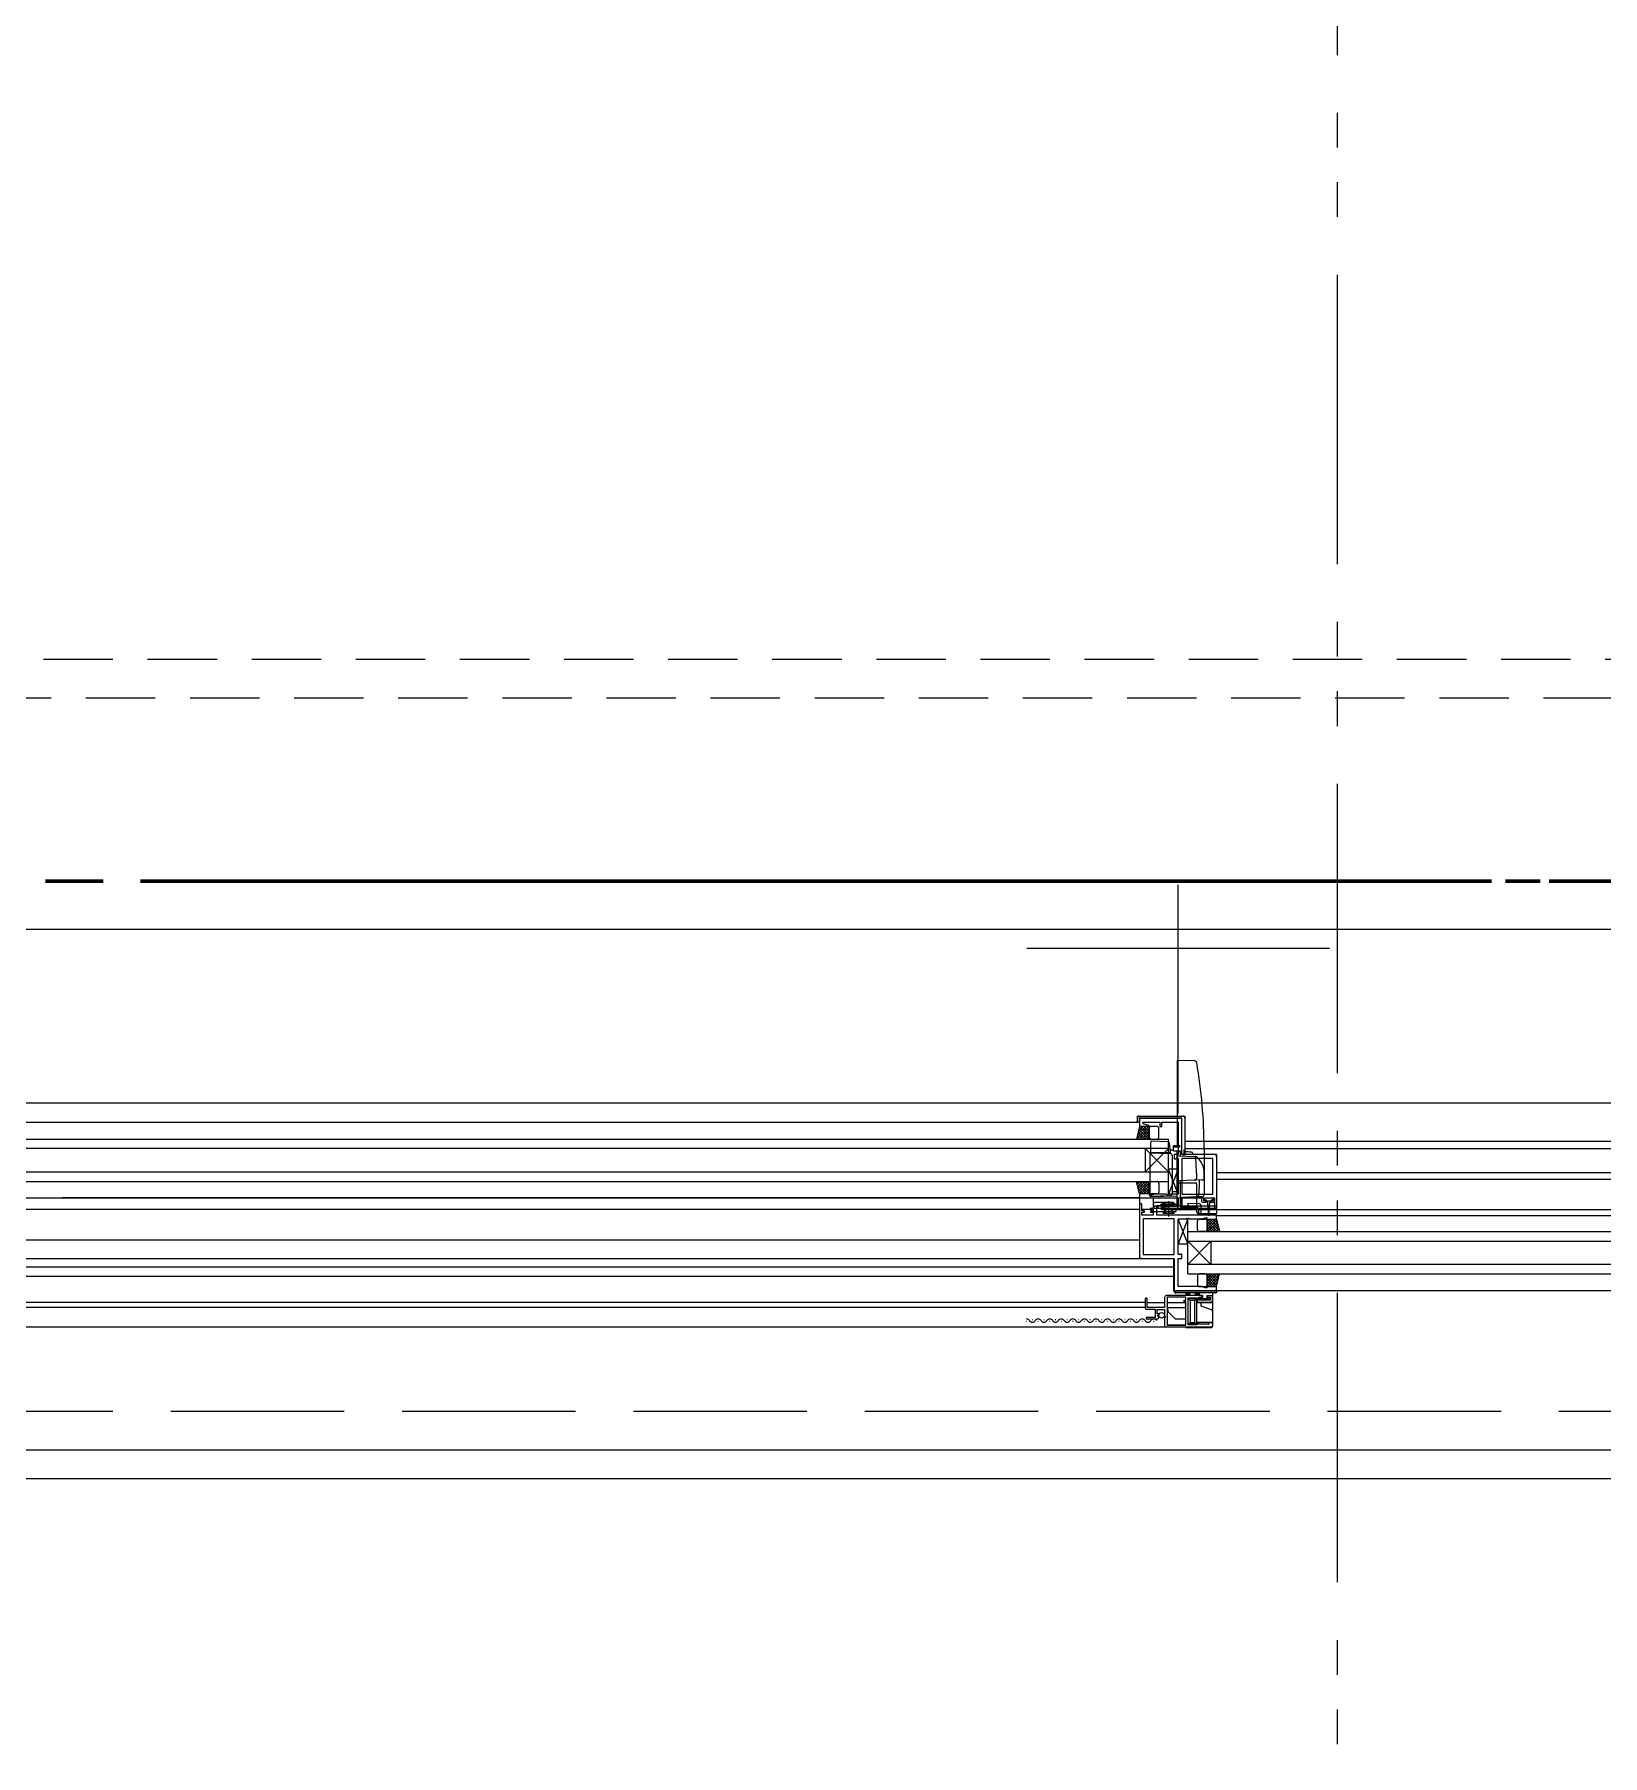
# Model space of a CAD drawing. Units: millimetres at full size, sheet at 1:30. Extents: x -16828 to 149130, y 47892 to 100313.
# Drawn here: x 9809 to 10623, y 50497 to 51390 of the extents above; entities that cross this region are included whole.
import ezdxf

# ---------------------------------------------------------------- set-up
doc = ezdxf.new("R2010")
doc.units = ezdxf.units.MM
doc.header["$LTSCALE"] = 30
for name, pattern in [('CHAIN2', [12, 9, -1, 1, -1]), ('DASHED1', [1.8, 1.2, -0.6]), ('DASHED3', [4, 3, -1]), ('DOUBLE_CHAIN1', [8.8, 5, -1, 0.6, -0.6, 0.6, -1])]:
    doc.linetypes.add(name, pattern=pattern)
for name, color, linetype, lineweight in [('0-0', 7, 'CHAIN2', 15), ('0-1', 7, 'Continuous', 15), ('2-0_通芯', 7, 'DOUBLE_CHAIN1', 15), ('2-2_間仕切り芯', 7, 'DOUBLE_CHAIN1', 15), ('2-A_建具', 7, 'Continuous', 15)]:
    doc.layers.add(name, color=color, linetype=linetype, lineweight=lineweight)

msp = doc.modelspace()

# ---------------------------------------------------------------- linework, layer by layer
at = {"layer": '0-0', "color": 1, "lineweight": 60}
msp.add_line((-9565.04, 50950.86), (35684.96, 50950.86), dxfattribs=at)
at = {"layer": '0-1'}
for p, q in [((6459.96, 50835.86), (11909.96, 50835.86)), ((-6110.04, 50655.86), (31079.96, 50655.86))]:
    msp.add_line(p, q, dxfattribs=at)
at = {"layer": '0-1', "linetype": 'DASHED3'}
msp.add_line((-1280.04, 50675.86), (21780.96, 50675.86), dxfattribs=at)
at = {"layer": '2-0_通芯', "color": 1, "lineweight": 60}
msp.add_line((-10727.74, 50950.86), (35684.96, 50950.86), dxfattribs=at)
at = {"layer": '2-2_間仕切り芯'}
msp.add_line((10484.96, 56281.24), (10484.96, 50005.86), dxfattribs=at)
at = {"layer": '2-A_建具', "linetype": 'DASHED1'}
for p, q in [((7275.96, 51065.86), (11093.96, 51065.86)), ((6649.96, 51045.86), (11719.96, 51045.86))]:
    msp.add_line(p, q, dxfattribs=at)
at = {"layer": '2-A_建具'}
for p, q in [((10402.46, 50830.36), (10402.46, 50948.83)), ((6649.96, 50925.86), (11719.96, 50925.86)), ((10480.96, 50915.86), (10323.96, 50915.86)), ((10401.96, 50857.35), (10401.96, 50813.49)), ((10411.15, 50857.55), (10402.48, 50857.85)), ((10382.46, 50825.56), (9264.96, 50825.56)), ((10381.26, 50828.96), (10405.96, 50828.96)), ((10381.26, 50828.96), (10381.26, 50825.56)), ((10382.46, 50827.26), (10382.46, 50824.06)), ((10403.96, 50827.76), (10382.96, 50827.76)), ((10405.96, 50828.96), (10405.96, 50808.96)), ((9249.96, 50817.06), (10397.46, 50817.06)), ((10382.46, 50823.56), (10380.96, 50817.06)), ((10387.23, 50823.56), (10381.03, 50817.36)), ((10381.36, 50817.06), (10381.03, 50817.39)), ((10382.77, 50817.06), (10381.3, 50818.53)), ((10385.82, 50823.56), (10381.45, 50819.2)), ((10384.19, 50817.06), (10381.56, 50819.68)), ((10385.6, 50817.06), (10381.83, 50820.83)), ((10384.4, 50823.56), (10381.88, 50821.03)), ((10387.02, 50817.06), (10382.1, 50821.98)), ((10387.46, 50822.37), (10382.15, 50817.06)), ((10382.99, 50823.56), (10382.3, 50822.87)), ((10387.46, 50818.03), (10382.36, 50823.13)), ((10387.46, 50823.56), (10382.46, 50823.56)), ((10387.46, 50819.45), (10383.34, 50823.56)), ((10387.46, 50820.96), (10383.56, 50817.06)), ((10387.46, 50820.86), (10384.76, 50823.56)), ((10387.46, 50819.55), (10384.97, 50817.06)), ((10387.46, 50822.27), (10386.17, 50823.56)), ((10387.46, 50818.13), (10386.39, 50817.06)), ((10387.46, 50817.06), (10387.46, 50823.56)), ((10387.46, 50822.56), (10387.46, 50818.06)), ((10391.46, 50823.56), (10388.46, 50823.56)), ((10388.46, 50817.06), (10391.46, 50817.06)), ((10392.46, 50818.06), (10392.46, 50822.56)), ((10397.46, 50788.49), (10397.46, 50817.06)), ((10397.46, 50812.06), (9249.96, 50812.06)), ((10385.46, 50812.06), (10397.46, 50800.06)), ((10385.46, 50800.06), (10397.46, 50812.06)), ((10385.46, 50812.06), (10385.46, 50800.06)), ((10397.32, 50815.56), (10388.57, 50815.86)), ((10397.8, 50815.1), (10398.26, 50809.87)), ((10400.06, 50811.26), (10398.49, 50811.29)), ((10399.46, 50808.52), (10399.46, 50788.75)), ((10403.46, 50813.49), (10400.06, 50813.49)), ((10400.06, 50810.88), (10400.06, 50813.49)), ((10403.46, 50812.82), (10400.06, 50812.82)), ((10400.06, 50810.88), (10403.46, 50810.88)), ((10401.96, 50782.37), (10401.96, 50810.74)), ((10401.96, 50806.37), (10402.19, 50807.92)), ((10402.7, 50808.35), (10411.55, 50808.04)), ((10403.46, 50810.88), (10403.46, 50808.32)), ((10405.46, 50811.54), (10405.46, 50808.25)), ((10405.96, 50815.86), (11639.96, 50815.86)), ((11599.96, 50811.96), (10405.96, 50811.96)), ((10409.96, 50809.81), (10409.96, 50808.96)), ((10415.96, 50812.47), (10415.96, 50788.13)), ((10422.46, 50808.96), (10422.46, 50778.37)), ((9249.96, 50800.06), (10397.46, 50800.06)), ((10402.46, 50801.49), (10397.46, 50801.49)), ((10402.46, 50801.49), (10397.46, 50788.49)), ((10402.46, 50788.49), (10397.46, 50801.49)), ((10411.96, 50799.37), (10411.96, 50796.67)), ((10415.96, 50796.83), (10415.96, 50799.37)), ((11544.96, 50799.46), (10422.46, 50799.46)), ((9249.96, 50795.06), (10397.46, 50795.06)), ((10382.46, 50788.56), (10380.96, 50795.06)), ((10381.36, 50795.06), (10381.03, 50794.74)), ((10387.23, 50788.56), (10381.03, 50794.76)), ((10382.77, 50795.06), (10381.3, 50793.59)), ((10385.82, 50788.56), (10381.45, 50792.93)), ((10384.19, 50795.06), (10381.56, 50792.44)), ((10385.6, 50795.06), (10381.83, 50791.29)), ((10384.4, 50788.56), (10381.88, 50791.09)), ((10387.02, 50795.06), (10382.1, 50790.14)), ((10387.46, 50789.75), (10382.15, 50795.06)), ((10387.46, 50794.09), (10382.36, 50788.99)), ((10387.46, 50792.68), (10383.34, 50788.56)), ((10387.46, 50791.16), (10383.56, 50795.06)), ((10387.46, 50791.26), (10384.76, 50788.56)), ((10387.46, 50792.58), (10384.97, 50795.06)), ((10387.46, 50789.85), (10386.17, 50788.56)), ((10387.46, 50793.99), (10386.39, 50795.06)), ((10387.46, 50795.06), (10387.46, 50787.86)), ((10387.46, 50789.56), (10387.46, 50794.06)), ((10388.46, 50795.06), (10391.46, 50795.06)), ((10392.46, 50794.06), (10392.46, 50789.56)), ((10414.99, 50795.83), (10402.48, 50795.39)), ((10402.96, 50794.37), (10411.83, 50794.37)), ((10403.46, 50795.42), (10403.46, 50781.87)), ((10411.96, 50793.87), (10411.96, 50779.87)), ((11544.96, 50796.06), (10422.46, 50796.06)), ((9236.46, 50786.56), (9823.71, 50786.56)), ((9823.71, 50786.62), (10421.26, 50786.55)), ((10382.76, 50786.56), (9823.71, 50786.56)), ((10382.99, 50788.56), (10382.3, 50789.25)), ((10387.46, 50788.56), (10382.46, 50788.56)), ((10382.46, 50788.06), (10382.46, 50755.16)), ((10382.46, 50786.56), (10404.53, 50786.55)), ((10387.96, 50787.37), (10398.49, 50787.74)), ((10387.96, 50787.27), (10401.96, 50787.52)), ((10422.46, 50780.97), (10388.04, 50780.97)), ((10391.46, 50788.56), (10388.46, 50788.56)), ((10389.96, 50782.47), (10422.46, 50782.47)), ((10389.96, 50780.97), (10389.96, 50782.47)), ((10399.96, 50784.06), (10390.46, 50784.06)), ((10391.96, 50782.47), (10391.96, 50780.97)), ((10393.46, 50782.47), (10393.52, 50783.11)), ((10401.4, 50783.11), (10393.52, 50783.11)), ((10394.46, 50783.97), (10394.46, 50782.47)), ((10397.46, 50783.97), (10394.46, 50783.97)), ((10395.46, 50783.76), (10396.1, 50782.47)), ((10395.46, 50780.97), (10395.46, 50778.47)), ((10395.76, 50780.97), (10395.76, 50778.47)), ((10397.46, 50784.9), (10397.46, 50776.87)), ((10399.46, 50783.76), (10398.82, 50782.47)), ((10399.16, 50780.97), (10399.16, 50778.47)), ((10401.96, 50789.64), (10399.46, 50789.61)), ((10399.46, 50780.97), (10399.46, 50778.47)), ((10401.46, 50782.47), (10401.4, 50783.11)), ((10401.46, 50779.47), (10401.46, 50780.97)), ((10403.46, 50786.92), (10412.29, 50787.23)), ((10403.46, 50781.87), (10411.96, 50781.87)), ((10404.53, 50780.56), (10404.53, 50786.56)), ((10407.56, 50783.81), (10407.46, 50781.57)), ((10407.46, 50781.57), (10411.96, 50781.37)), ((10407.49, 50782.31), (10411.53, 50782.13)), ((10407.56, 50783.81), (10413.03, 50783.57)), ((10414.99, 50787.13), (10411.98, 50787.02)), ((10414.46, 50778.37), (10414.46, 50782.07)), ((10417.11, 50784.66), (10417.11, 50785.46)), ((10417.11, 50784.96), (10419.61, 50784.96)), ((10417.86, 50784.26), (10417.51, 50784.26)), ((10418.11, 50780.76), (10417.86, 50784.26)), ((10418.11, 50780.76), (10418.11, 50777.81)), ((10419.21, 50784.26), (10418.86, 50784.26)), ((10419.61, 50785.46), (10419.61, 50784.66)), ((10421.26, 50786.55), (10421.26, 50781.06)), ((10421.26, 50781.06), (10422.46, 50781.06)), ((10382.46, 50780.56), (9204.96, 50780.56)), ((10389.46, 50780.56), (10383.66, 50780.56)), ((10388.04, 50779.47), (10401.46, 50779.47)), ((10393.96, 50780.56), (10403.46, 50780.56)), ((10394.66, 50779.47), (10394.66, 50778.47)), ((10400.26, 50778.47), (10394.66, 50778.47)), ((10400.26, 50779.47), (10400.26, 50778.47)), ((10407.46, 50775.63), (10402.46, 50762.63)), ((10407.46, 50762.63), (10402.46, 50775.63)), ((10411.96, 50780.37), (10403.96, 50780.37)), ((10404.53, 50780.66), (10418.61, 50780.66)), ((10404.53, 50780.56), (10418.11, 50780.56)), ((10407.46, 50747.06), (10407.46, 50775.63)), ((10412.46, 50770.06), (10412.46, 50774.56)), ((10412.96, 50780.63), (10412.96, 50778.46)), ((10413.46, 50778.37), (10422.46, 50778.37)), ((10413.46, 50775.56), (10416.46, 50775.56)), ((10417.46, 50769.06), (10417.46, 50776.26)), ((10417.46, 50771.45), (10421.57, 50775.56)), ((10417.46, 50772.86), (10420.16, 50775.56)), ((10417.46, 50774.27), (10418.75, 50775.56)), ((10417.46, 50775.56), (10422.46, 50775.56)), ((10417.46, 50770.03), (10422.56, 50775.13)), ((10417.46, 50774.56), (10417.46, 50770.06)), ((10417.46, 50774.37), (10422.77, 50769.06)), ((10417.46, 50772.96), (10421.36, 50769.06)), ((10417.69, 50775.56), (10423.89, 50769.36)), ((10417.9, 50769.06), (10422.82, 50773.98)), ((10418.61, 50777.66), (10422.46, 50777.66)), ((10419.1, 50775.56), (10423.47, 50771.2)), ((10419.32, 50769.06), (10423.09, 50772.83)), ((10420.52, 50775.56), (10423.04, 50773.03)), ((10421.93, 50775.56), (10422.62, 50774.87)), ((10422.46, 50776.06), (10422.46, 50777.66)), ((10422.46, 50777.46), (11539.96, 50777.46)), ((10422.46, 50775.56), (10423.96, 50769.06)), ((10382.46, 50764.66), (9235.98, 50764.66)), ((10407.46, 50769.06), (11554.96, 50769.06)), ((10407.46, 50764.06), (11554.96, 50764.06)), ((10419.46, 50764.06), (10407.46, 50752.06)), ((10419.46, 50752.06), (10407.46, 50764.06)), ((10416.46, 50769.06), (10413.46, 50769.06)), ((10417.46, 50771.55), (10419.95, 50769.06)), ((10417.46, 50770.13), (10418.53, 50769.06)), ((10419.46, 50764.06), (10419.46, 50752.06)), ((10420.73, 50769.06), (10423.35, 50771.68)), ((10422.15, 50769.06), (10423.62, 50770.53)), ((10423.56, 50769.06), (10423.88, 50769.39)), ((10400.26, 50738.26), (10400.26, 50754.57)), ((10400.46, 50754.57), (10400.26, 50754.57)), ((10402.46, 50762.63), (10407.46, 50762.63)), ((9195.46, 50745.86), (10400.26, 50745.86)), ((9823.71, 50750.56), (9226.96, 50750.56)), ((10400.26, 50750.56), (9823.71, 50750.56)), ((11554.96, 50752.06), (10407.46, 50752.06)), ((10407.46, 50747.06), (11554.96, 50747.06)), ((10412.46, 50746.06), (10412.46, 50741.56)), ((10416.46, 50747.06), (10413.46, 50747.06)), ((10417.46, 50741.75), (10422.77, 50747.06)), ((10417.46, 50743.16), (10421.36, 50747.06)), ((10417.46, 50744.58), (10419.95, 50747.06)), ((10417.46, 50747.06), (10417.46, 50739.86)), ((10417.46, 50745.99), (10418.53, 50747.06)), ((10417.46, 50746.09), (10422.56, 50740.99)), ((10417.46, 50741.56), (10417.46, 50746.06)), ((10417.69, 50740.56), (10423.89, 50746.76)), ((10417.9, 50747.06), (10422.82, 50742.14)), ((10419.32, 50747.06), (10423.09, 50743.29)), ((10420.73, 50747.06), (10423.35, 50744.44)), ((10422.15, 50747.06), (10423.62, 50745.59)), ((10422.46, 50740.56), (10423.96, 50747.06)), ((10423.56, 50747.06), (10423.88, 50746.74)), ((10400.26, 50738.26), (10422.76, 50738.26)), ((10400.96, 50738.56), (10981.21, 50738.56)), ((10421.76, 50737.26), (10401.26, 50737.26)), ((10406.46, 50737.21), (10406.46, 50735.86)), ((10406.96, 50735.86), (10406.96, 50737.2)), ((10406.96, 50736.36), (10407.46, 50736.36)), ((10407.46, 50737.2), (10407.46, 50735.86)), ((10407.92, 50735.86), (10407.92, 50737.19)), ((10408.42, 50737.19), (10408.42, 50735.86)), ((10411.5, 50735.86), (10411.5, 50737.16)), ((10412, 50737.16), (10412, 50735.86)), ((10412.46, 50735.86), (10412.46, 50737.15)), ((10412.46, 50736.36), (10412.96, 50736.36)), ((10412.96, 50737.15), (10412.96, 50735.86)), ((10413.46, 50740.56), (10416.46, 50740.56)), ((10413.46, 50737.15), (10413.46, 50735.86)), ((10417.46, 50744.68), (10421.57, 50740.56)), ((10417.46, 50743.26), (10420.16, 50740.56)), ((10417.46, 50741.85), (10418.75, 50740.56)), ((10417.46, 50740.56), (10422.46, 50740.56)), ((10419.1, 50740.56), (10423.47, 50744.93)), ((10420.46, 50720.26), (10420.46, 50737.18)), ((10420.52, 50740.56), (10423.04, 50743.09)), ((10421.93, 50740.56), (10422.62, 50741.25)), ((10422.46, 50738.56), (10422.46, 50740.06)), ((10422.76, 50738.56), (10422.76, 50738.26)), ((10385.46, 50732.36), (9247.96, 50732.36)), ((10385.46, 50729.66), (9247.96, 50729.66)), ((10385.46, 50734.16), (10385.46, 50729.26)), ((10386.46, 50732.36), (10395.46, 50732.36)), ((10415.06, 50735.86), (10396.46, 50735.86)), ((10396.76, 50732.36), (10406.46, 50732.36)), ((10396.76, 50729.66), (10406.46, 50729.66)), ((10397.06, 50728.56), (10396.76, 50728.56)), ((10397.06, 50728.56), (10397.06, 50727.56)), ((10397.06, 50727.56), (10400.86, 50723.76)), ((10406.46, 50720.75), (10406.46, 50732.39)), ((10407.76, 50720.74), (10407.76, 50734.68)), ((10407.76, 50734.36), (10412.06, 50734.36)), ((10407.76, 50734.36), (10408.76, 50733.36)), ((10408.76, 50733.36), (10408.76, 50721.96)), ((10411.06, 50733.36), (10408.76, 50733.36)), ((10411.06, 50733.36), (10412.06, 50734.36)), ((10411.06, 50721.96), (10411.06, 50733.36)), ((10412.06, 50734.74), (10412.06, 50720.68)), ((10419.46, 50732.16), (10412.06, 50732.16)), ((10419.26, 50733.56), (10413.26, 50733.56)), ((10414.46, 50730.34), (10414.46, 50732.16)), ((10419.8, 50728.4), (10414.46, 50730.34)), ((10415.06, 50735.86), (10415.06, 50734.41)), ((10417.46, 50734.41), (10417.46, 50735.86)), ((10417.46, 50735.86), (10420.46, 50735.86)), ((10418.76, 50734.41), (10418.76, 50733.56)), ((10420.46, 50733.46), (10420.46, 50734.86)), ((10419.46, 50719.56), (9213.96, 50719.56)), ((10323.96, 50722.5), (10323.86, 50722.5)), ((10326.96, 50723.26), (10326.76, 50723.26)), ((10329.96, 50722.5), (10329.76, 50722.5)), ((10332.96, 50723.26), (10332.76, 50723.26)), ((10335.96, 50722.5), (10335.76, 50722.5)), ((10338.96, 50723.26), (10338.76, 50723.26)), ((10341.96, 50722.5), (10341.76, 50722.5)), ((10344.96, 50723.26), (10344.76, 50723.26)), ((10347.96, 50722.5), (10347.76, 50722.5)), ((10350.96, 50723.26), (10350.76, 50723.26)), ((10353.96, 50722.5), (10353.76, 50722.5)), ((10356.96, 50723.26), (10356.76, 50723.26)), ((10359.96, 50722.5), (10359.76, 50722.5)), ((10362.96, 50723.26), (10362.76, 50723.26)), ((10365.96, 50722.5), (10365.76, 50722.5)), ((10368.96, 50723.26), (10368.76, 50723.26)), ((10371.96, 50722.5), (10371.76, 50722.5)), ((10374.96, 50723.26), (10374.76, 50723.26)), ((10377.96, 50722.5), (10377.76, 50722.5)), ((10380.96, 50723.26), (10380.76, 50723.26)), ((10383.96, 50722.5), (10383.76, 50722.5)), ((10385.86, 50723.76), (10391.36, 50723.76)), ((10386.96, 50723.26), (10386.76, 50723.26)), ((10389.96, 50722.5), (10389.76, 50722.5)), ((10396.76, 50720.76), (10406.46, 50720.76)), ((10400.86, 50723.76), (10406.46, 50723.76)), ((10406.46, 50719.56), (10406.46, 50719.26)), ((10406.46, 50719.26), (10419.46, 50719.26)), ((10408.76, 50721.96), (10411.06, 50721.96)), ((10411.06, 50721.96), (10412.06, 50720.96)), ((10412.06, 50722.06), (10420.46, 50722.06)), ((10420.46, 50720.56), (10420.46, 50721.26)), ((11478.46, 50640.86), (6891.46, 50640.86))]:
    msp.add_line(p, q, dxfattribs=at)
for points in [[(10404.46, 50827.96), (10382.26, 50827.96), (10382.26, 50825.56)], [(10387.24, 50824.15), (10384.39, 50824.91), (10384.39, 50825.83), (10392.96, 50825.83), (10392.96, 50823.56), (10393.96, 50823.56), (10393.96, 50825.83), (10402.46, 50825.83), (10402.46, 50808.96), (10400.46, 50808.96), (10400.46, 50806.86), (10401.26, 50806.86)], [(10422.46, 50808.96), (10404.46, 50808.96), (10404.46, 50827.96)], [(10387.96, 50787.27), (10387.96, 50809.87), (10398.49, 50809.5), (10398.49, 50811.29)], [(10398.26, 50809.87), (10388.26, 50809.87), (10388.26, 50815.56)], [(10401.59, 50807.03), (10402.46, 50807.03), (10402.46, 50788.49), (10397.42, 50788.49)], [(10382.46, 50786.56), (10402.53, 50786.56), (10402.53, 50782.06)], [(10389.46, 50786.56), (10389.46, 50779.86), (10388.06, 50779.86), (10388.06, 50779.06), (10389.46, 50779.06), (10389.46, 50777.56), (10383.66, 50777.56), (10383.66, 50779.06), (10385.06, 50779.06), (10385.06, 50779.86), (10383.66, 50779.86), (10383.66, 50782.96)], [(10396.5, 50788.49), (10390.19, 50788.49), (10388.46, 50787.86), (10387.46, 50787.86)], [(10422.46, 50777.56), (10391.39, 50777.56), (10391.39, 50782.56), (10394.27, 50782.56), (10400, 50783.06)], [(10402.53, 50782.06), (10399.65, 50782.06), (10393.92, 50781.56)], [(10404.46, 50781.56), (10404.46, 50786.56), (10414.56, 50786.56), (10414.56, 50785.26)], [(10415.56, 50784.26), (10416.86, 50784.26), (10416.86, 50785.06), (10415.76, 50785.06), (10415.76, 50786.56), (10420.96, 50786.56), (10420.96, 50785.06), (10419.86, 50785.06), (10419.86, 50784.26), (10421.26, 50784.26)], [(10416.06, 50786.56), (10416.06, 50785.46), (10417.11, 50785.46)], [(10418.61, 50777.66), (10418.61, 50780.76), (10418.86, 50784.26)], [(10418.61, 50780.56), (11589.76, 50780.56), (11589.76, 50781.36), (11588.66, 50781.36), (11588.66, 50782.86), (11593.86, 50782.86), (11593.86, 50781.36), (11592.76, 50781.36), (11592.76, 50780.56), (11599.96, 50780.56)], [(10419.61, 50785.46), (10420.66, 50785.46), (10420.66, 50786.56)], [(10403.33, 50757.09), (10402.46, 50757.09), (10402.46, 50775.63), (10407.5, 50775.63)], [(10408.42, 50775.63), (10414.73, 50775.63), (10416.46, 50776.26), (10417.46, 50776.26)], [(9204.96, 50755.16), (10400.46, 50755.16), (10400.46, 50739.06)], [(10417.46, 50739.86), (10416.46, 50739.86), (10414.73, 50740.49), (10402.46, 50740.49), (10402.46, 50755.16), (10404.46, 50755.16), (10404.46, 50757.26), (10403.66, 50757.26)], [(10401.26, 50737.26), (10400.55, 50737.55), (10400.26, 50738.26)], [(10422.76, 50738.26), (10422.47, 50737.55), (10421.76, 50737.26)], [(10385.96, 50728.76), (10390.56, 50728.76), (10390.56, 50724.56), (10385.86, 50724.56), (10385.86, 50723.76)], [(10395.46, 50734.86), (10395.46, 50729.66), (10386.46, 50729.66), (10386.46, 50734.16)], [(10392.66, 50724.94), (10392.41, 50725.15), (10392.09, 50725.07), (10391.82, 50725.54), (10392.38, 50726.1), (10392.28, 50726.36), (10391.66, 50726.36), (10391.66, 50728.56), (10395.46, 50728.56), (10395.46, 50725.56), (10395.76, 50725.26), (10395.91, 50724.93), (10395.46, 50724.39), (10395.46, 50720.56)], [(10417.96, 50720.96), (10413.26, 50720.96), (10413.26, 50721.76), (10412.26, 50721.76), (10412.26, 50720.66), (10407.66, 50720.66), (10407.66, 50734.76), (10412.26, 50734.76), (10412.26, 50732.46), (10419.46, 50732.46)], [(10413.26, 50733.56), (10413.26, 50735.06), (10414.76, 50735.06), (10414.76, 50735.86)], [(10413.76, 50733.56), (10413.76, 50734.41), (10418.76, 50734.41)], [(10417.76, 50735.86), (10417.76, 50735.06), (10419.26, 50735.06), (10419.26, 50733.56)], [(10412.06, 50720.96), (10407.76, 50720.96), (10408.76, 50721.96)], [(10419.96, 50721.76), (10418.76, 50721.76), (10418.46, 50721.46)]]:
    msp.add_lwpolyline(points, dxfattribs=at)
for points in [[(10404.46, 50788.49), (10420.53, 50788.49), (10420.53, 50807.03), (10404.46, 50807.03)], [(10384.39, 50757.09), (10400.46, 50757.09), (10400.46, 50775.63), (10384.39, 50775.63)], [(10396.76, 50720.46), (10406.46, 50720.46), (10406.46, 50732.66), (10405.66, 50732.66), (10405.66, 50733.56), (10406.46, 50733.56), (10406.46, 50734.96), (10396.76, 50734.96)]]:
    msp.add_lwpolyline(points, close=True, dxfattribs=at)
msp.add_circle((10393.97, 50725.66), 1.45, dxfattribs=at)
for centre, radius, start, end in [((10402.46, 50857.35), 0.5, 88, 180), ((10411.11, 50856.55), 1, 9.79346, 88), ((10150.96, 50811.65), 265, 0.17857, 9.79346), ((10382.26, 50827.96), 1, 90, 179.99999), ((10382.96, 50827.26), 0.5, 90, 180), ((10403.96, 50827.26), 0.5, 0, 90), ((10404.96, 50827.96), 1, 0, 90), ((10382.96, 50824.06), 0.5, 180, 270), ((10387.16, 50823.86), 0.3, 270, 75), ((10388.46, 50822.56), 1, 90.0001, 180.0001), ((10388.46, 50818.06), 1, 180.0001, 270.0001), ((10391.46, 50822.56), 1, 0.0001, 90.0001), ((10391.46, 50818.06), 1, 270.0001, 0.0001), ((10388.56, 50815.56), 0.3, 88, 180), ((10397.3, 50815.06), 0.5, 5, 88.02699), ((10398.46, 50808.52), 1, 0, 90), ((10398.46, 50808.5), 1, 0, 88), ((10401.46, 50810.74), 0.5, 0, 16.57035), ((10402.69, 50807.85), 0.5, 88, 171.46923), ((10404.96, 50809.46), 0.5, 180, 270), ((10406.46, 50810.95), 0.5, 180, 268.6024), ((10405.96, 50790.46), 20, 81.24067, 88.6024), ((10405.96, 50790.46), 20, 79.17457, 81.24067), ((10409.66, 50809.81), 0.3, 0, 79.17457), ((10410.59, 50807.07), 1, 5.53061, 88), ((10411.5, 50807.04), 1, 49.17186, 88), ((10404.96, 50799.47), 11, 359.4814, 49.17186), ((10421.46, 50807.96), 1, 0, 90), ((10401.26, 50807.06), 0.2, 270, 324.90037), ((10401.59, 50806.83), 0.2, 90, 144.90037), ((10330.96, 50799.36), 81, 0.00856, 5.53061), ((10388.46, 50794.06), 1, 89.9999, 179.9999), ((10391.46, 50794.06), 1, 359.9999, 89.9999), ((10402.46, 50795.89), 0.5, 180, 272), ((10402.96, 50795.37), 1, 180, 270), ((10410.96, 50796.67), 1, 272, 0), ((10410.96, 50793.87), 1, 0, 30), ((10298.66, 50797.87), 115, 355.1492, 358.95761), ((10414.96, 50796.83), 1, 272, 0), ((10382.96, 50788.06), 0.5, 90, 180), ((10383.06, 50782.96), 0.6, 0, 180), ((10388.46, 50789.56), 1, 179.9999, 269.9999), ((10390.46, 50783.06), 1, 90, 180), ((10391.46, 50789.56), 1, 269.9999, 359.9999), ((10393.96, 50781.06), 0.5, 95, 270), ((10397.46, 50774.47), 9.5, 65.47227, 114.52773), ((10396.5, 50788.29), 0.2, 23.57818, 90), ((10396.96, 50788.49), 0.3, 203.57818, 336.42182), ((10397.42, 50788.29), 0.2, 90, 156.42182), ((10397.5, 50788.29), 0.2, 23.57818, 90), ((10397.96, 50788.49), 0.3, 203.57818, 336.42182), ((10398.42, 50788.29), 0.2, 90, 156.42182), ((10398.46, 50788.74), 1, 272, 0), ((10399.96, 50783.56), 0.5, 275, 90), ((10403.96, 50782.37), 2, 180, 270), ((10403.46, 50781.56), 1, 270, 0), ((10411.46, 50780.63), 1.5, 0, 87.4552), ((10412.25, 50788.23), 1, 272, 355.1492), ((10412.96, 50782.07), 1.5, 15.61325, 87.4552), ((10412.96, 50782.07), 1.5, 0, 15.61325), ((10415.56, 50785.26), 1, 180, 270), ((10414.96, 50788.13), 1, 272, 0), ((10417.51, 50784.66), 0.4, 180, 270), ((10419.21, 50784.66), 0.4, 270, 0), ((10421.86, 50781.66), 0.6, 180, 0), ((10406.5, 50775.83), 0.2, 270, 336.42182), ((10406.96, 50775.63), 0.3, 23.57818, 156.42182), ((10407.42, 50775.83), 0.2, 203.57818, 270), ((10407.5, 50775.83), 0.2, 270, 336.42182), ((10407.96, 50775.63), 0.3, 23.57818, 156.42182), ((10408.42, 50775.83), 0.2, 203.57818, 270), ((10413.46, 50779.87), 1.5, 180, 270), ((10413.46, 50774.56), 1, 89.9999, 179.9999), ((10416.46, 50774.56), 1, 359.9999, 89.9999), ((10418.36, 50777.81), 0.25, 180, 0), ((10421.96, 50776.06), 0.5, 270, 0), ((10413.46, 50770.06), 1, 179.9999, 269.9999), ((10416.46, 50770.06), 1, 269.9999, 359.9999), ((10383.46, 50756.16), 1, 180, 270), ((10403.33, 50757.29), 0.2, 270, 324.90037), ((10403.66, 50757.06), 0.2, 90, 144.90037), ((10413.46, 50746.06), 1, 90.0001, 180.0001), ((10416.46, 50746.06), 1, 0.0001, 90.0001), ((10401.26, 50738.26), 1, 180, 270), ((10400.96, 50739.06), 0.5, 180, 270), ((10413.46, 50741.56), 1, 180.0001, 270.0001), ((10416.46, 50741.56), 1, 270.0001, 0.0001), ((10421.76, 50738.26), 1, 270, 0), ((10421.96, 50740.06), 0.5, 0, 90), ((10385.96, 50734.16), 0.5, 359.99999, 180.00001), ((10385.96, 50729.26), 0.5, 180.00001, 269.99999), ((10396.46, 50734.86), 1, 90.00001, 179.99999), ((10419.46, 50734.86), 1, 0.00001, 89.99999), ((10419.46, 50733.46), 1, 270.00001, 359.99999), ((10419.46, 50733.16), 1, 270, 0), ((10419.46, 50727.46), 1, 0, 70), ((10323.86, 50722.04), 1.72, 29.20254, 90.153), ((10326.86, 50723.72), 1.72, 209.20254, 330.79746), ((10329.86, 50722.04), 1.72, 29.20254, 150.79746), ((10332.86, 50723.72), 1.72, 209.20254, 330.79746), ((10335.86, 50722.04), 1.72, 29.20254, 150.79746), ((10338.86, 50723.72), 1.72, 209.20254, 330.79746), ((10341.86, 50722.04), 1.72, 29.20254, 150.79746), ((10344.86, 50723.72), 1.72, 209.20254, 330.79746), ((10347.86, 50722.04), 1.72, 29.20254, 150.79746), ((10350.86, 50723.72), 1.72, 209.20254, 330.79746), ((10353.86, 50722.04), 1.72, 29.20254, 150.79746), ((10356.86, 50723.72), 1.72, 209.20254, 330.79746), ((10359.86, 50722.04), 1.72, 29.20254, 150.79746), ((10362.86, 50723.72), 1.72, 209.20254, 330.79746), ((10365.86, 50722.04), 1.72, 29.20254, 150.79746), ((10368.86, 50723.72), 1.72, 209.20254, 330.79746), ((10371.86, 50722.04), 1.72, 29.20254, 150.79746), ((10374.86, 50723.72), 1.72, 209.20254, 330.79746), ((10377.86, 50722.04), 1.72, 29.20254, 150.79746), ((10380.86, 50723.72), 1.72, 209.20254, 330.79746), ((10383.86, 50722.04), 1.72, 29.20254, 150.79746), ((10386.86, 50723.72), 1.72, 209.20254, 330.79746), ((10389.86, 50722.04), 1.72, 29.20254, 150.79746), ((10391.36, 50725.06), 1.3, 269.99998, 354.7841), ((10396.46, 50720.56), 1, 180.00001, 269.99999), ((10417.96, 50721.46), 0.5, 270.00001, 359.99999), ((10419.46, 50720.56), 1, 270.00001, 359.99999), ((10419.46, 50720.26), 1, 270, 0), ((10419.96, 50721.26), 0.5, 0.00001, 89.99999)]:
    msp.add_arc(centre, radius, start, end, dxfattribs=at)

doc.saveas('drawing.dxf')
